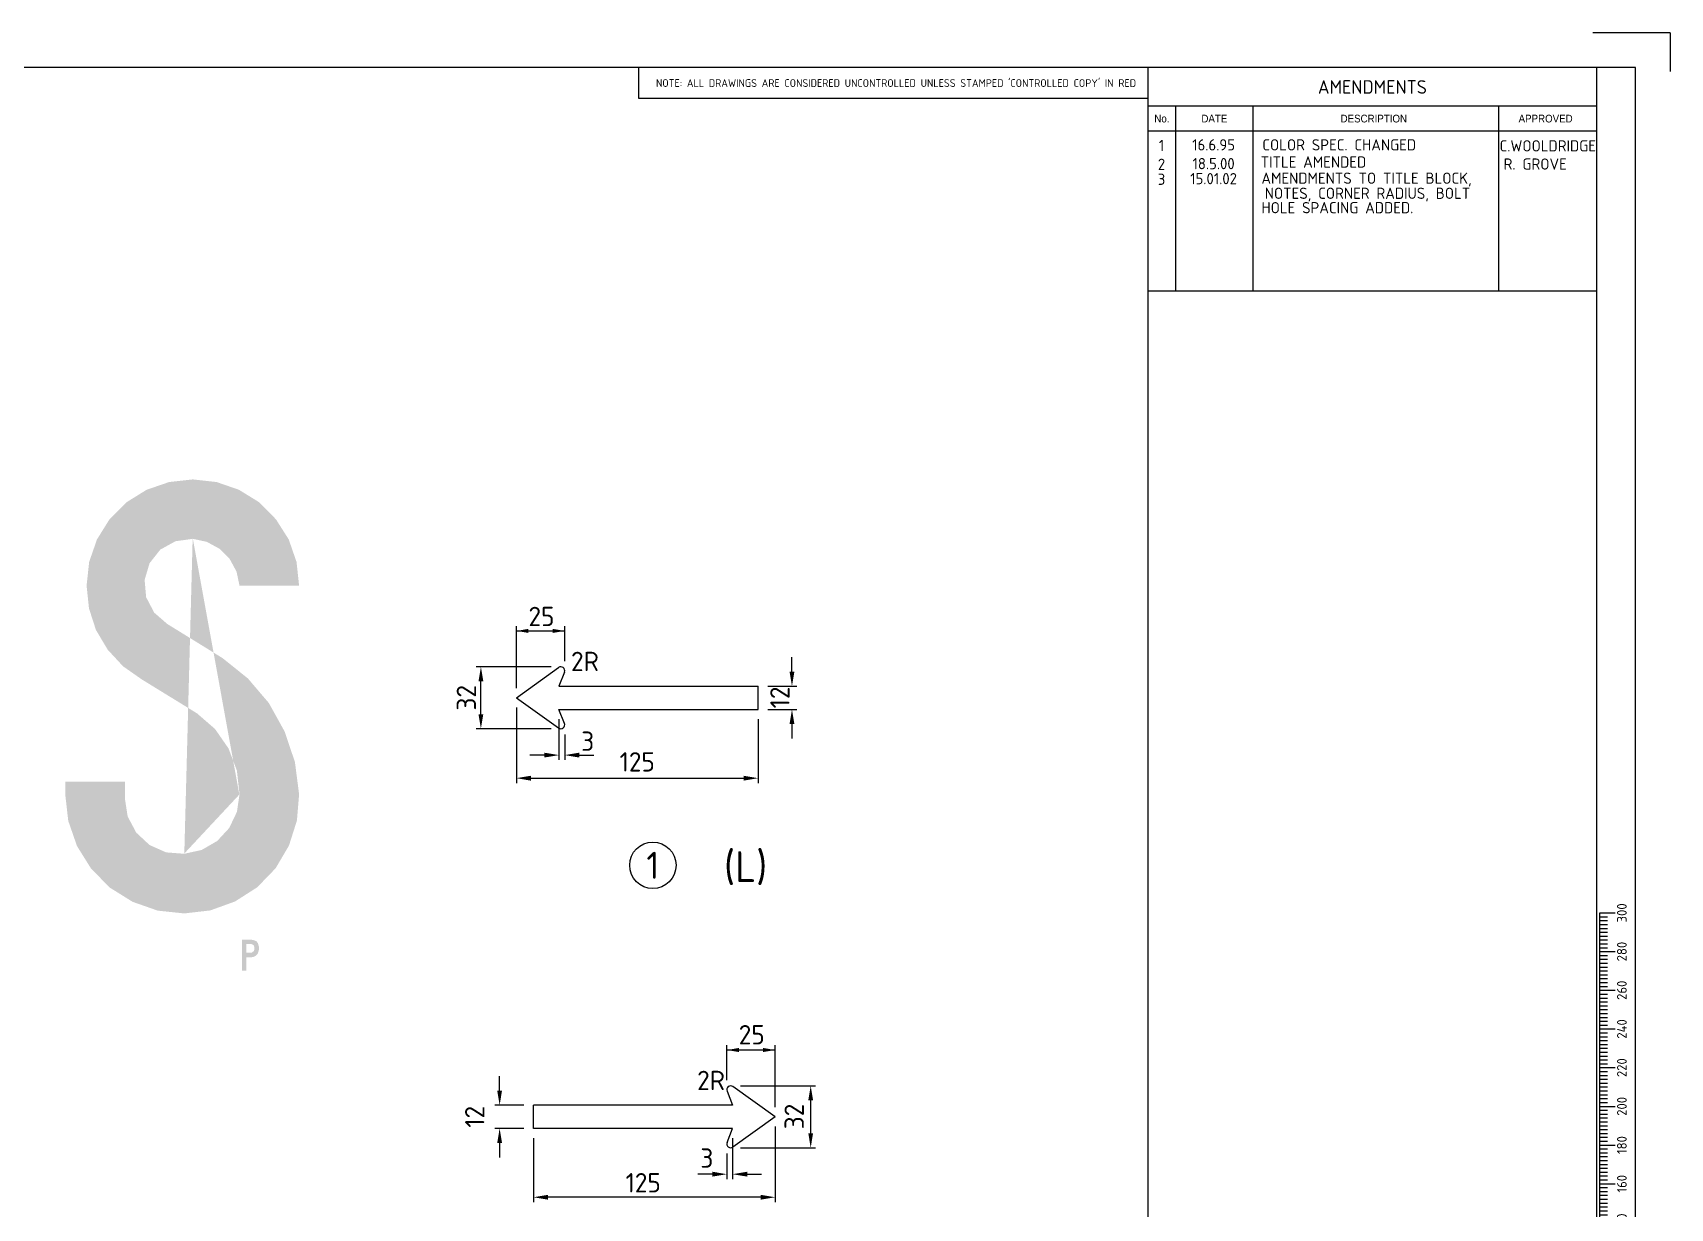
# Model space of a CAD drawing. Extents: x 0 to 1038, y -1303 to 297.
# Drawn here: x 208.3 to 420, y 145.1 to 297 of the extents above; entities that cross this region are included whole.
import ezdxf
from ezdxf.enums import TextEntityAlignment as Align

# ---------------------------------------------------------------- set-up
doc = ezdxf.new("R2010")
doc.units = 0
doc.linetypes.add('CENTERX2', pattern=[101.6, 63.5, -12.7, 12.7, -12.7])
doc.layers.get('0').update_dxf_attribs({"linetype": 'CONTINUOUS'})
for name, color, linetype in [('GREEN', 84, 'CONTINUOUS'), ('L18', 4, 'CONTINUOUS'), ('L25', 1, 'CONTINUOUS'), ('L35', 3, 'CONTINUOUS'), ('T25', 1, 'CONTINUOUS'), ('T50', 7, 'CONTINUOUS'), ('TBLK18', 4, 'CONTINUOUS'), ('TBLK25', 1, 'CONTINUOUS'), ('TBLK35', 3, 'CONTINUOUS'), ('TBLK50', 7, 'CONTINUOUS')]:
    doc.layers.add(name, color=color, linetype=linetype)
doc.styles.add('HELV', font='helv')
doc.styles.add('HELVL', font='helvl', dxfattribs={"width": 0.8})
doc.styles.add('ISO', font='iso3098b.shx')

# ---------------------------------------------------------------- blocks, each defined once
blk = doc.blocks.new('A3BBLK')
at = {"layer": 'TBLK25'}
for q in [(410, 297), (420, 292)]:
    blk.add_line((420, 297), q, dxfattribs=at)
at = {"layer": 'TBLK50'}
for p, q in [((415.5, 292.5), (13, 292.5)), ((352.5, 4.5), (352.5, 292.5)), ((415.5, 4.5), (415.5, 292.5))]:
    blk.add_line(p, q, dxfattribs=at)
blk = doc.blocks.new('A3_IN_VTBLK')
at = {"layer": 'TBLK35'}
for p, q in [((286.67, 288.5), (286.67, 292.5)), ((410.5, 57), (410.5, 292.5)), ((352.5, 288.5), (286.67, 288.5))]:
    blk.add_line(p, q, dxfattribs=at)
blk.add_blockref('A3BBLK', (0, 0))
at = {"color": 4, "style": 'ISO'}
for tag, p in [('MR_DIRECTORATE', (387.63, 68.74)), ('STREET_NAME', (387.63, 62.22)), ('SUBURB_&_POSTCODE', (387.63, 59.22))]:
    blk.add_attdef(tag, text='', height=1.5, dxfattribs=at).set_placement(p, align=Align.CENTER)
at = {"color": 1, "style": 'ISO'}
blk.add_attdef('MR_BRANCH', text='', height=2, dxfattribs=at).set_placement((387.63, 65.34), align=Align.CENTER)
for tag, p in [('FILE_NUMBER', (374.52, 53.49)), ('DESIGNED_/_DRAWN', (374.52, 48.49)), ('VERIFIED', (374.52, 43.49)), ('APPROVED', (374.52, 38.49))]:
    blk.add_attdef(tag, p, '', height=2, dxfattribs=at)
at = {"layer": 'T25', "style": 'ISO'}
blk.add_attdef('LOCAL_AUTHORITY', (370.48, 16.73), '', height=1.25, dxfattribs=at)
at = {"layer": 'TBLK18', "style": 'ISO'}
blk.add_text("NOTE: ALL DRAWINGS ARE CONSIDERED UNCONTROLLED UNLESS STAMPED 'CONTROLLED COPY' IN RED", height=1, dxfattribs=at).set_placement((319.92, 290), align=Align.CENTER)
at = {"layer": 'TBLK25', "style": 'ISO'}
for tag, p in [('ROAD_SECTION', (384.5, 29.16)), ('SLK', (384.5, 26.11)), ('CHAINAGE', (384.5, 19.21)), ('DRG_TYPE_03', (360.51, 11.5)), ('DRG_TYPE_02', (360.51, 8.36)), ('DRG_TYPE_01', (360.3, 5.42))]:
    blk.add_attdef(tag, text='', height=1.75, dxfattribs=at).set_placement(p, align=Align.CENTER)
at = {"layer": 'TBLK35', "style": 'ISO', "width": 0.9}
for tag, p in [('ROAD_PROJECT&NUMBER', (384.5, 32.23)), ('DRAWING_DESCRIPTION', (384.5, 22.29))]:
    blk.add_attdef(tag, text='', height=2.5, dxfattribs=at).set_placement(p, align=Align.CENTER)
at = {"layer": 'TBLK50', "style": 'ISO'}
blk.add_attdef('DRG_NUMBER', (372.72, 6.02), '', height=5, dxfattribs=at)
blk = doc.blocks.new('A25')
at = {"color": 1, "linetype": 'ByBlock'}
blk.add_solid([(2.5, 0.42), (2.5, -0.42), (0, 0)], dxfattribs=at)
blk = doc.blocks.new('SCA4_3')
at = {"layer": 'L18'}
for p, q in [((-4.6, 86.51), (-2.6, 86.51)), ((-4.6, 11.51), (-4.6, 86.51)), ((-4.6, 86.01), (-3.6, 86.01)), ((-4.6, 85.51), (-3.6, 85.51)), ((-4.6, 85.01), (-3.6, 85.01)), ((-4.6, 84.51), (-3.6, 84.51)), ((-4.6, 84.01), (-3.6, 84.01)), ((-4.6, 83.51), (-3.6, 83.51)), ((-4.6, 83.01), (-3.6, 83.01)), ((-4.6, 82.51), (-3.6, 82.51)), ((-4.6, 82.01), (-3.6, 82.01)), ((-4.6, 81.51), (-2.6, 81.51)), ((-4.6, 81.01), (-3.6, 81.01)), ((-4.6, 80.51), (-3.6, 80.51)), ((-4.6, 80.01), (-3.6, 80.01)), ((-4.6, 79.51), (-3.6, 79.51)), ((-4.6, 79.01), (-3.6, 79.01)), ((-4.6, 78.51), (-3.6, 78.51)), ((-4.6, 78.01), (-3.6, 78.01)), ((-4.6, 77.51), (-3.6, 77.51)), ((-4.6, 77.01), (-3.6, 77.01)), ((-4.6, 76.51), (-2.6, 76.51)), ((-4.6, 76.01), (-3.6, 76.01)), ((-4.6, 75.51), (-3.6, 75.51)), ((-4.6, 75.01), (-3.6, 75.01)), ((-4.6, 74.51), (-3.6, 74.51)), ((-4.6, 74.01), (-3.6, 74.01)), ((-4.6, 73.51), (-3.6, 73.51)), ((-4.6, 73.01), (-3.6, 73.01)), ((-4.6, 72.51), (-3.6, 72.51)), ((-4.6, 72.01), (-3.6, 72.01)), ((-4.6, 71.51), (-2.6, 71.51)), ((-4.6, 71.01), (-3.6, 71.01)), ((-4.6, 70.51), (-3.6, 70.51)), ((-4.6, 70.01), (-3.6, 70.01)), ((-4.6, 69.51), (-3.6, 69.51)), ((-4.6, 69.01), (-3.6, 69.01)), ((-4.6, 68.51), (-3.6, 68.51)), ((-4.6, 68.01), (-3.6, 68.01)), ((-4.6, 67.51), (-3.6, 67.51)), ((-4.6, 67.01), (-3.6, 67.01)), ((-4.6, 66.51), (-2.6, 66.51)), ((-4.6, 66.01), (-3.6, 66.01)), ((-4.6, 65.51), (-3.6, 65.51)), ((-4.6, 65.01), (-3.6, 65.01)), ((-4.6, 64.51), (-3.6, 64.51)), ((-4.6, 64.01), (-3.6, 64.01)), ((-4.6, 63.51), (-3.6, 63.51)), ((-4.6, 63.01), (-3.6, 63.01)), ((-4.6, 62.51), (-3.6, 62.51)), ((-4.6, 62.01), (-3.6, 62.01)), ((-4.6, 61.51), (-2.6, 61.51)), ((-4.6, 61.01), (-3.6, 61.01)), ((-4.6, 60.51), (-3.6, 60.51)), ((-4.6, 60.01), (-3.6, 60.01)), ((-4.6, 59.51), (-3.6, 59.51)), ((-4.6, 59.01), (-3.6, 59.01)), ((-4.6, 58.51), (-3.6, 58.51)), ((-4.6, 58.01), (-3.6, 58.01)), ((-4.6, 57.51), (-3.6, 57.51)), ((-4.6, 57.01), (-3.6, 57.01)), ((-4.6, 56.51), (-2.6, 56.51)), ((-4.6, 56.01), (-3.6, 56.01)), ((-4.6, 55.51), (-3.6, 55.51)), ((-4.6, 55.01), (-3.6, 55.01)), ((-4.6, 54.51), (-3.6, 54.51)), ((-4.6, 54.01), (-3.6, 54.01)), ((-4.6, 53.51), (-3.6, 53.51)), ((-4.6, 53.01), (-3.6, 53.01)), ((-4.6, 52.51), (-3.6, 52.51)), ((-4.6, 52.01), (-3.6, 52.01)), ((-4.6, 51.51), (-2.6, 51.51)), ((-4.6, 51.01), (-3.6, 51.01)), ((-4.6, 50.51), (-3.6, 50.51)), ((-4.6, 50.01), (-3.6, 50.01)), ((-4.6, 49.51), (-3.6, 49.51)), ((-4.6, 49.01), (-3.6, 49.01)), ((-4.6, 48.51), (-3.6, 48.51)), ((-4.6, 48.01), (-3.6, 48.01)), ((-4.6, 47.51), (-3.6, 47.51)), ((-4.6, 47.01), (-3.6, 47.01)), ((-4.6, 46.51), (-2.6, 46.51)), ((-4.6, 46.01), (-3.6, 46.01)), ((-4.6, 45.51), (-3.6, 45.51)), ((-4.6, 45.01), (-3.6, 45.01)), ((-4.6, 44.51), (-3.6, 44.51)), ((-4.6, 44.01), (-3.6, 44.01)), ((-4.6, 43.51), (-3.6, 43.51)), ((-4.6, 43.01), (-3.6, 43.01)), ((-4.6, 42.51), (-3.6, 42.51)), ((-4.6, 42.01), (-3.6, 42.01)), ((-4.6, 41.51), (-2.6, 41.51)), ((-4.6, 41.01), (-3.6, 41.01)), ((-4.6, 40.51), (-3.6, 40.51)), ((-4.6, 40.01), (-3.6, 40.01)), ((-4.6, 39.51), (-3.6, 39.51)), ((-4.6, 39.01), (-3.6, 39.01)), ((-4.6, 38.51), (-3.6, 38.51)), ((-4.6, 38.01), (-3.6, 38.01)), ((-4.6, 37.51), (-3.6, 37.51)), ((-4.6, 37.01), (-3.6, 37.01)), ((-4.6, 36.51), (-2.6, 36.51)), ((-4.6, 36.01), (-3.6, 36.01)), ((-4.6, 35.51), (-3.6, 35.51)), ((-4.6, 35.01), (-3.6, 35.01)), ((-4.6, 34.51), (-3.6, 34.51)), ((-4.6, 34.01), (-3.6, 34.01)), ((-4.6, 33.51), (-3.6, 33.51)), ((-4.6, 33.01), (-3.6, 33.01)), ((-4.6, 32.51), (-3.6, 32.51)), ((-4.6, 32.01), (-3.6, 32.01)), ((-4.6, 31.51), (-2.6, 31.51)), ((-4.6, 31.01), (-3.6, 31.01)), ((-4.6, 30.51), (-3.6, 30.51)), ((-4.6, 30.01), (-3.6, 30.01)), ((-4.6, 29.51), (-3.6, 29.51)), ((-4.6, 29.01), (-3.6, 29.01)), ((-4.6, 28.51), (-3.6, 28.51)), ((-4.6, 28.01), (-3.6, 28.01)), ((-4.6, 27.51), (-3.6, 27.51)), ((-4.6, 27.01), (-3.6, 27.01)), ((-4.6, 26.51), (-2.6, 26.51)), ((-4.6, 26.01), (-3.6, 26.01)), ((-4.6, 25.51), (-3.6, 25.51)), ((-4.6, 25.01), (-3.6, 25.01)), ((-4.6, 24.51), (-3.6, 24.51)), ((-4.6, 24.01), (-3.6, 24.01)), ((-4.6, 23.51), (-3.6, 23.51)), ((-4.6, 23.01), (-3.6, 23.01)), ((-4.6, 22.51), (-3.6, 22.51)), ((-4.6, 22.01), (-3.6, 22.01)), ((-4.6, 21.51), (-2.6, 21.51)), ((-4.6, 21.01), (-3.6, 21.01)), ((-4.6, 20.51), (-3.6, 20.51)), ((-4.6, 20.01), (-3.6, 20.01)), ((-4.6, 19.51), (-3.6, 19.51)), ((-4.6, 19.01), (-3.6, 19.01)), ((-4.6, 18.51), (-3.6, 18.51)), ((-4.6, 18.01), (-3.6, 18.01)), ((-4.6, 17.51), (-3.6, 17.51)), ((-4.6, 17.01), (-3.6, 17.01)), ((-4.6, 16.51), (-2.6, 16.51)), ((-4.6, 16.01), (-3.6, 16.01)), ((-4.6, 15.51), (-3.6, 15.51)), ((-4.6, 15.01), (-3.6, 15.01)), ((-4.6, 14.51), (-3.6, 14.51)), ((-4.6, 14.01), (-3.6, 14.01)), ((-4.6, 13.51), (-3.6, 13.51)), ((-4.6, 13.01), (-3.6, 13.01)), ((-4.6, 12.51), (-3.6, 12.51)), ((-4.6, 12.01), (-3.6, 12.01)), ((-4.6, 11.51), (-2.6, 11.51))]:
    blk.add_line(p, q, dxfattribs=at)
at = {"layer": 'L18', "style": 'ISO'}
for s, p in [('300', (-1.13, 86.51)), ('280', (-1.13, 81.51)), ('260', (-1.13, 76.51)), ('240', (-1.13, 71.51)), ('220', (-1.13, 66.51)), ('200', (-1.13, 61.51)), ('180', (-1.13, 56.51)), ('160', (-1.13, 51.51)), ('140', (-1.13, 46.51)), ('120', (-1.13, 41.51)), ('100', (-1.13, 36.51)), ('80', (-1.13, 31.51)), ('60', (-1.13, 26.51)), ('40', (-1.13, 21.51)), ('0', (-1.13, 11.51))]:
    blk.add_text(s, height=1.25, rotation=90, dxfattribs=at).set_placement(p, align=Align.CENTER)
blk.add_text('20mm', height=1.25, rotation=90, dxfattribs=at).set_placement((-1.13, 13.97))
at = {"layer": 'L18', "style": 'HELV', "width": 0.85}
blk.add_text('1:4', height=1.5, rotation=90, dxfattribs=at).set_placement((-1.75, 9.54), align=Align.RIGHT)

msp = doc.modelspace()

# ---------------------------------------------------------------- hatches: boundary and pattern name
at = {"layer": 'GREEN'}
h = msp.add_hatch(color=256, dxfattribs=at)
h.paths.add_polyline_path([(222.4, 213.43), (222.43, 213.43)], flags=17)
h.paths.add_polyline_path([(212.53, 200.23), (212.53, 198.58), (212.92, 195.15), (214.05, 191.9), (215.88, 188.97), (218.3, 186.52), (221.24, 184.69), (224.49, 183.55), (227.92, 183.19), (231.29, 183.58), (234.49, 184.74), (237.35, 186.57), (239.72, 189.02), (241.45, 191.96), (242.48, 195.2), (242.76, 198.58), (242.22, 202.76), (240.88, 206.72), (238.85, 210.38), (236.14, 213.56), (232.87, 216.18), (225.73, 220.59), (224.03, 222.06), (222.99, 224.05), (222.79, 226.29), (223.43, 228.45), (224.82, 230.21), (226.78, 231.29), (229.03, 231.6), (230.83, 231.21), (232.48, 230.31), (233.79, 228.99), (234.67, 227.37), (235.06, 225.54), (242.76, 225.54), (242.43, 228.61), (241.42, 231.52), (239.77, 234.12), (237.61, 236.32), (234.98, 237.94), (232.09, 238.94), (229.03, 239.28), (225.96, 238.94), (223.05, 237.94), (220.44, 236.32), (218.25, 234.12), (216.63, 231.52), (215.62, 228.61), (215.29, 225.54), (215.6, 222.6), (216.5, 219.82), (218.02, 217.27), (220, 215.13), (222.43, 213.43), (229.57, 209.04), (231.89, 207.03), (233.64, 204.51), (234.72, 201.65), (235.06, 198.58), (234.72, 196.31), (233.72, 194.22), (232.17, 192.55), (230.16, 191.39), (227.92, 190.9), (225.57, 191.08), (223.43, 192.03), (221.71, 193.63), (220.6, 195.72), (220.24, 198.04), (220.24, 200.23)])
h.paths.add_polyline_path([(225.7, 220.59), (225.73, 220.59)], flags=16)
edge = h.paths.add_edge_path(flags=16)
edge.add_line((227.92, 190.9), (227.89, 190.9))
edge.add_line((235.06, 198.58), (235.03, 198.58))
edge.add_line((229.03, 231.6), (229, 231.6))
h = msp.add_hatch(color=256, dxfattribs=at)
h.paths.add_polyline_path([(222.4, 213.43), (222.43, 213.43)], flags=17)
h.paths.add_polyline_path([(212.53, 200.23), (212.53, 198.58), (212.92, 195.15), (214.05, 191.9), (215.88, 188.97), (218.3, 186.52), (221.24, 184.69), (224.49, 183.55), (227.92, 183.19), (231.29, 183.58), (234.49, 184.74), (237.35, 186.57), (239.72, 189.02), (241.45, 191.96), (242.48, 195.2), (242.76, 198.58), (242.22, 202.76), (240.88, 206.72), (238.85, 210.38), (236.14, 213.56), (232.87, 216.18), (225.73, 220.59), (224.03, 222.06), (222.99, 224.05), (222.79, 226.29), (223.43, 228.45), (224.82, 230.21), (226.78, 231.29), (229.03, 231.6), (230.83, 231.21), (232.48, 230.31), (233.79, 228.99), (234.67, 227.37), (235.06, 225.54), (242.76, 225.54), (242.43, 228.61), (241.42, 231.52), (239.77, 234.12), (237.61, 236.32), (234.98, 237.94), (232.09, 238.94), (229.03, 239.28), (225.96, 238.94), (223.05, 237.94), (220.44, 236.32), (218.25, 234.12), (216.63, 231.52), (215.62, 228.61), (215.29, 225.54), (215.6, 222.6), (216.5, 219.82), (218.02, 217.27), (220, 215.13), (222.43, 213.43), (229.57, 209.04), (231.89, 207.03), (233.64, 204.51), (234.72, 201.65), (235.06, 198.58), (234.72, 196.31), (233.72, 194.22), (232.17, 192.55), (230.16, 191.39), (227.92, 190.9), (225.57, 191.08), (223.43, 192.03), (221.71, 193.63), (220.6, 195.72), (220.24, 198.04), (220.24, 200.23)])
h.paths.add_polyline_path([(225.7, 220.59), (225.73, 220.59)], flags=16)
edge = h.paths.add_edge_path(flags=16)
edge.add_line((227.92, 190.9), (227.89, 190.9))
edge.add_line((235.06, 198.58), (235.03, 198.58))
edge.add_line((229.03, 231.6), (229, 231.6))
at = {"layer": 'TBLK25', "linetype": 'CENTERX2'}
h = msp.add_hatch(color=256, dxfattribs=at)
h.paths.add_polyline_path([(236.62, 179.23), (236.55, 179.23)], flags=0)
edge = h.paths.add_edge_path(flags=16)
edge.add_line((235.93, 178.1), (235.93, 179.23))
edge.add_line((235.93, 179.23), (236.62, 179.23))
edge.add_line((236.93, 179.04), (236.62, 179.23))
edge.add_line((236.93, 179.04), (236.99, 178.66))
edge.add_line((236.99, 178.66), (236.93, 178.35))
edge.add_line((236.93, 178.35), (236.62, 178.1))
edge.add_line((236.62, 178.1), (235.93, 178.1))
h.paths.add_polyline_path([(236.55, 179.79), (236.62, 179.79)], flags=16)
edge = h.paths.add_edge_path()
edge.add_line((235.93, 175.78), (235.36, 175.78))
edge.add_line((235.36, 175.78), (235.36, 179.79))
edge.add_line((235.36, 179.79), (236.62, 179.79))
edge.add_line((236.93, 179.73), (236.62, 179.79))
edge.add_line((236.93, 179.73), (237.24, 179.6))
edge.add_line((237.24, 179.6), (237.43, 179.35))
edge.add_line((237.43, 179.35), (237.56, 178.91))
edge.add_line((237.56, 178.91), (237.56, 178.47))
edge.add_line((237.56, 178.47), (237.43, 178.03))
edge.add_line((237.43, 178.03), (237.24, 177.78))
edge.add_line((237.24, 177.78), (236.93, 177.59))
edge.add_line((236.93, 177.59), (236.62, 177.53))
edge.add_line((236.62, 177.53), (235.93, 177.53))
edge.add_line((235.93, 177.53), (235.93, 175.78))

# ---------------------------------------------------------------- linework, layer by layer
at = {"layer": 'L35'}
for p, q in [((270.85, 211.06), (276.31, 214.97)), ((277.06, 214.38), (276.35, 212.56)), ((276.35, 212.56), (302.1, 212.56)), ((302.1, 209.56), (302.1, 212.56)), ((270.85, 211.06), (276.31, 207.16)), ((276.35, 209.56), (302.1, 209.56)), ((277.06, 207.75), (276.35, 209.56)), ((298.09, 160.23), (298.8, 158.41)), ((304.3, 156.91), (298.84, 160.82)), ((298.8, 158.41), (273.05, 158.41)), ((273.05, 155.41), (273.05, 158.41)), ((304.3, 156.91), (298.84, 153)), ((298.8, 155.41), (273.05, 155.41)), ((298.09, 153.59), (298.8, 155.41))]:
    msp.add_line(p, q, dxfattribs=at)
msp.add_circle((288.49, 189.41), 3, dxfattribs=at)
for centre, start, end in [((276.6, 214.56), 338.5117, 125.5884), ((276.6, 207.56), 234.4116, 21.4883), ((298.55, 160.41), 54.4116, 201.4883), ((298.55, 153.41), 158.5117, 305.5884)]:
    msp.add_arc(centre, 0.5, start, end, dxfattribs=at)
at = {"layer": 'T25'}
for p, q in [((270.85, 212.31), (270.85, 220.32)), ((277.1, 215.81), (277.1, 220.32)), ((270.85, 219.7), (277.1, 219.7)), ((306.47, 214.44), (306.47, 216.31)), ((275.35, 215.06), (265.64, 215.06)), ((266.26, 208.94), (266.26, 213.19)), ((303.35, 212.56), (307.1, 212.56)), ((270.85, 209.81), (270.85, 200.04)), ((303.35, 209.56), (307.1, 209.56)), ((276.35, 208.31), (276.35, 203.02)), ((302.1, 208.31), (302.1, 200.04)), ((306.47, 207.69), (306.47, 205.81)), ((275.35, 207.06), (265.64, 207.06)), ((277.1, 206.31), (277.1, 203.02)), ((274.47, 203.65), (272.6, 203.65)), ((278.97, 203.65), (280.85, 203.65)), ((272.72, 200.67), (300.22, 200.67)), ((298.05, 161.66), (298.05, 166.17)), ((304.3, 165.54), (298.05, 165.54)), ((304.3, 158.16), (304.3, 166.17)), ((268.68, 160.29), (268.68, 162.16)), ((299.8, 160.91), (309.51, 160.91)), ((308.89, 154.79), (308.89, 159.04)), ((271.8, 158.41), (268.05, 158.41)), ((271.8, 155.41), (268.05, 155.41)), ((304.3, 155.66), (304.3, 145.89)), ((268.68, 153.54), (268.68, 151.66)), ((273.05, 154.16), (273.05, 145.89)), ((298.8, 154.16), (298.8, 148.87)), ((299.8, 152.91), (309.51, 152.91)), ((298.05, 152.16), (298.05, 148.87)), ((296.18, 149.49), (294.3, 149.49)), ((300.68, 149.49), (302.55, 149.49)), ((302.43, 146.51), (274.93, 146.51))]:
    msp.add_line(p, q, dxfattribs=at)
for points in [[(265.95, 213.19), (266.57, 213.19), (266.26, 215.06)], [(306.16, 214.44), (306.78, 214.44), (306.47, 212.56)], [(306.16, 207.69), (306.78, 207.69), (306.47, 209.56)], [(265.95, 208.94), (266.57, 208.94), (266.26, 207.06)], [(274.47, 203.96), (274.47, 203.34), (276.35, 203.65)], [(278.97, 203.96), (278.97, 203.34), (277.1, 203.65)], [(272.72, 200.98), (272.72, 200.35), (270.85, 200.67)], [(300.22, 200.98), (300.22, 200.35), (302.1, 200.67)], [(309.2, 159.04), (308.58, 159.04), (308.89, 160.91)], [(268.99, 160.29), (268.37, 160.29), (268.68, 158.41)], [(268.99, 153.54), (268.37, 153.54), (268.68, 155.41)], [(309.2, 154.79), (308.58, 154.79), (308.89, 152.91)], [(296.18, 149.81), (296.18, 149.18), (298.05, 149.49)], [(300.68, 149.81), (300.68, 149.18), (298.8, 149.49)], [(274.93, 146.82), (274.93, 146.2), (273.05, 146.51)], [(302.43, 146.82), (302.43, 146.2), (304.3, 146.51)]]:
    msp.add_solid(points, dxfattribs=at)
at = {"layer": 'TBLK25'}
for p, q in [((410.5, 287.5), (352.5, 287.5)), ((356.07, 263.6), (356.07, 287.5)), ((366.07, 263.6), (366.07, 287.5)), ((397.83, 263.6), (397.83, 287.5)), ((410.5, 284.3), (352.5, 284.3)), ((410.5, 263.6), (352.5, 263.6))]:
    msp.add_line(p, q, dxfattribs=at)

# ---------------------------------------------------------------- block references
at = {"layer": 'L25'}
msp.add_blockref('A3_IN_VTBLK', (0, 0), dxfattribs=at)
at = {"layer": 'L25', "linetype": 'CENTERX2'}
msp.add_blockref('SCA4_3', (415.5, 96.75), dxfattribs=at)
at = {"layer": 'T25', "yscale": 0.625, "zscale": 0.625}
for p, xscale in [((270.85, 219.7), 0.625), ((304.3, 165.54), -0.625)]:
    msp.add_blockref('A25', p, dxfattribs=dict(at, xscale=xscale))
at = {"layer": 'T25', "yscale": 0.625, "zscale": 0.625, "rotation": 180}
for p, xscale in [((277.1, 219.7), 0.625), ((298.05, 165.54), -0.625)]:
    msp.add_blockref('A25', p, dxfattribs=dict(at, xscale=xscale))

# ---------------------------------------------------------------- texts
at = {"layer": 'T25', "color": 3, "style": 'ISO'}
for s, p in [('1', (354.24, 281.71)), ('16.6.95', (360.97, 281.79)), ('COLOR SPEC. CHANGED', (377.21, 281.79)), ('C.WOOLDRIDGE', (404.17, 281.66)), ('2', (354.24, 279.28)), ('18.5.00', (360.97, 279.36)), ('TITLE AMENDED', (373.88, 279.57)), ('R. GROVE', (402.54, 279.31)), ('3', (354.24, 277.34)), ('15.01.02', (360.97, 277.42)), ('AMENDMENTS TO TITLE BLOCK,', (380.74, 277.48)), ('NOTES, CORNER RADIUS, BOLT ', (381.3, 275.53)), ('HOLE SPACING ADDED.', (376.97, 273.67))]:
    msp.add_text(s, height=1.45, dxfattribs=at).set_placement(p, align=Align.CENTER)
at = {"layer": 'T25', "style": 'ISO'}
for s, p in [('25', (274.09, 221.57)), ('3', (280.07, 205.45)), ('125', (286.47, 202.78)), ('25', (301.27, 167.52)), ('3', (295.47, 151.58)), ('125', (287.24, 148.39))]:
    msp.add_text(s, height=2.5, dxfattribs=at).set_placement(p, align=Align.MIDDLE_CENTER)
for p in [(277.91, 214.51), (294.21, 160.36)]:
    msp.add_text('2R', height=2.5, dxfattribs=at).set_placement(p)
for s, p in [('32', (264.38, 211.06)), ('12', (304.91, 211.1)), ('12', (265.46, 156.91)), ('32', (306.76, 156.95))]:
    msp.add_text(s, height=2.5, rotation=90, dxfattribs=at).set_placement(p, align=Align.MIDDLE_CENTER)
at = {"layer": 'T50', "style": 'ISO'}
for s, height, p in [('1', 3.5, (288.49, 189.41)), ('(L)', 4, (300.48, 189.25))]:
    msp.add_text(s, height=height, dxfattribs=at).set_placement(p, align=Align.MIDDLE)
at = {"layer": 'TBLK18', "style": 'HELVL', "width": 0.9}
for s, p in [('No.', (354.29, 285.41)), ('DATE', (361.07, 285.41)), ('DESCRIPTION', (381.68, 285.41)), ('APPROVED', (403.89, 285.41))]:
    msp.add_text(s, height=1, dxfattribs=at).set_placement(p, align=Align.CENTER)
at = {"layer": 'TBLK25', "style": 'ISO'}
msp.add_text('AMENDMENTS', height=1.75, dxfattribs=at).set_placement((381.5, 289.12), align=Align.CENTER)

doc.saveas('drawing.dxf')
